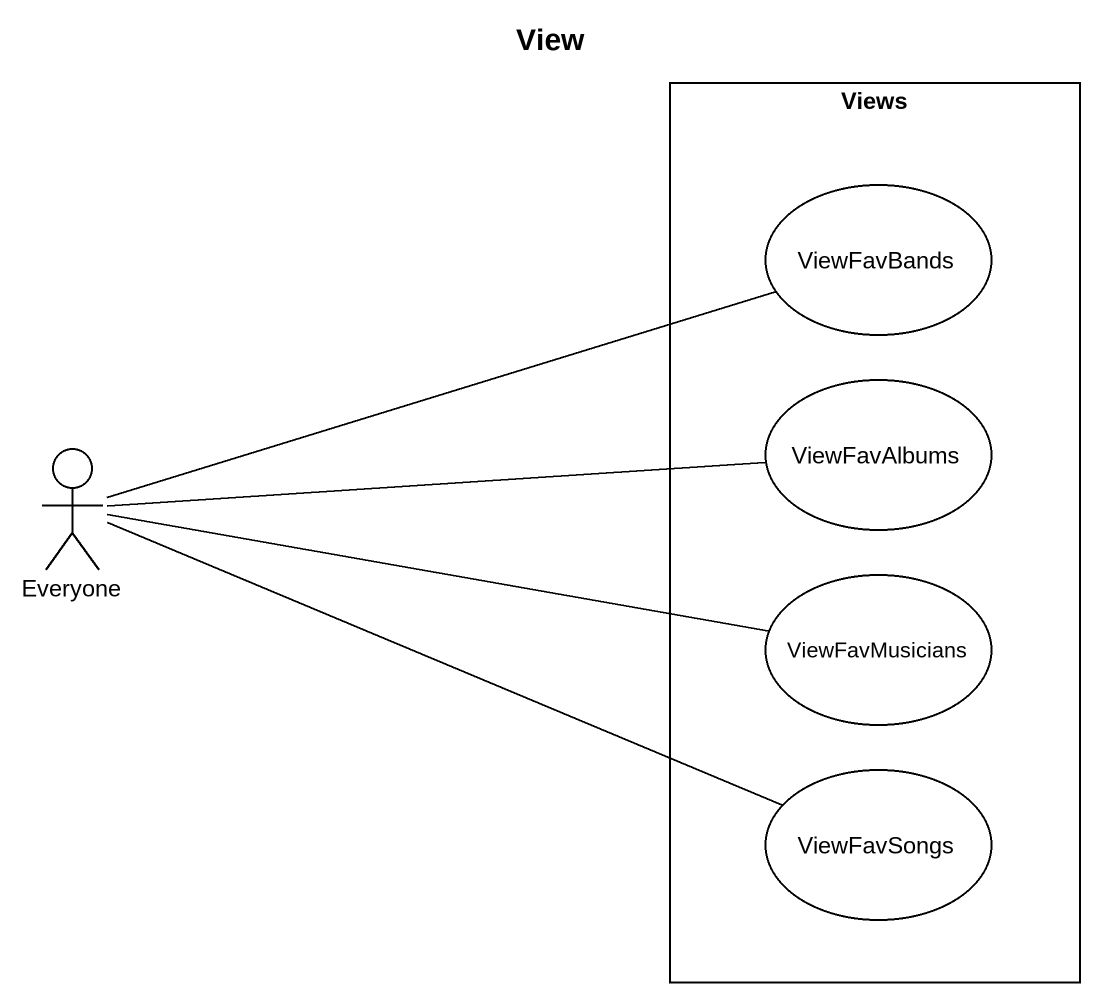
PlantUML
@startuml
title View
rectangle Views {
  usecase ViewFavBands
  usecase ViewFavAlbums
  usecase ViewFavMusicians
  usecase ViewFavSongs
}
actor Everyone
Everyone -right- ViewFavBands
Everyone -right- ViewFavAlbums
Everyone -right- ViewFavMusicians
Everyone -right- ViewFavSongs
@enduml
